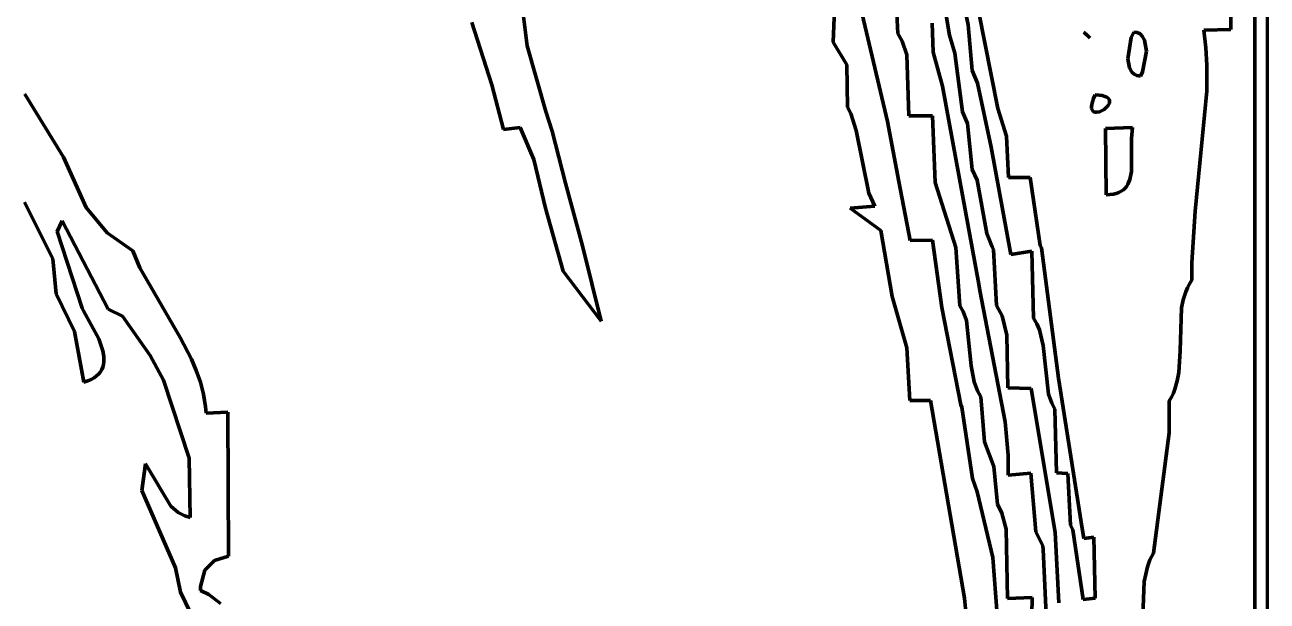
# Model space of a CAD drawing. Header units: millimetres. Extents: x 0 to 7.9, y 0 to 11.
# Drawn here: x 6.481 to 7.875, y 1.816 to 2.463 of the extents above; entities that cross this region are included whole.
import ezdxf

# ---------------------------------------------------------------- set-up
doc = ezdxf.new("R2010")
doc.units = ezdxf.units.MM
doc.layers.add('color#010101ff', color=7, linetype='CONTINUOUS', lineweight=100)
doc.layers.add('color#ffffffff', color=7, linetype='CONTINUOUS', lineweight=100)

msp = doc.modelspace()

# ---------------------------------------------------------------- linework, layer by layer
at = {"layer": 'color#010101ff'}
for p, q in [((7.875, 11.0278), (7.875, 0)), ((7.8611, 0.014), (7.8616, 11.0137)), ((7.8341, 2.8467), (7.8344, 2.4579)), ((7.5186, 2.4514), (7.4989, 2.5646)), ((7.5252, 2.5298), (7.5396, 2.463)), ((7.4604, 2.4533), (7.4574, 2.5164)), ((7.0402, 2.4725), (7.0446, 2.4396)), ((7.3879, 2.4437), (7.3893, 2.4802)), ((7.4189, 2.4812), (7.4489, 2.3547)), ((7.5728, 2.3691), (7.551, 2.4786)), ((7.0047, 2.3959), (6.9823, 2.4658)), ((7.4991, 2.4648), (7.5001, 2.4324)), ((7.5396, 2.463), (7.5439, 2.4118)), ((7.6692, 2.4548), (7.6733, 2.451)), ((7.6761, 2.4483), (7.6692, 2.4548)), ((7.7254, 2.455), (7.7224, 2.4487)), ((7.7292, 2.4544), (7.7254, 2.455)), ((7.7323, 2.4528), (7.7292, 2.4544)), ((7.8344, 2.4579), (7.8041, 2.4569)), ((7.8041, 2.4569), (7.8062, 2.4373)), ((7.4033, 2.4183), (7.3879, 2.4437)), ((7.4653, 2.4446), (7.4604, 2.4533)), ((7.4704, 2.4294), (7.4653, 2.4446)), ((7.5244, 2.4313), (7.5186, 2.4514)), ((7.6733, 2.451), (7.6761, 2.4483)), ((7.7224, 2.4487), (7.7186, 2.4249)), ((7.7347, 2.4505), (7.7323, 2.4528)), ((7.7374, 2.4459), (7.7347, 2.4505)), ((7.7394, 2.4336), (7.7374, 2.4459)), ((7.0446, 2.4396), (7.0655, 2.3658)), ((7.4729, 2.361), (7.4704, 2.4294)), ((7.5001, 2.4324), (7.5106, 2.3943)), ((7.5332, 2.3655), (7.5244, 2.4313)), ((7.735, 2.4102), (7.7394, 2.4336)), ((7.8062, 2.4373), (7.8073, 2.4179)), ((7.4041, 2.3706), (7.4033, 2.4183)), ((7.7186, 2.4249), (7.7205, 2.4148)), ((7.7205, 2.4148), (7.7232, 2.4101)), ((7.8073, 2.4179), (7.8072, 2.3888)), ((7.5439, 2.4118), (7.55, 2.3977)), ((7.7232, 2.4101), (7.7257, 2.4078)), ((7.7257, 2.4078), (7.7289, 2.4062)), ((7.7289, 2.4062), (7.7327, 2.4056)), ((7.7327, 2.4056), (7.735, 2.4102)), ((6.4806, 2.3851), (6.5241, 2.3147)), ((7.0178, 2.3457), (7.0047, 2.3959)), ((7.5106, 2.3943), (7.5515, 2.1722)), ((7.55, 2.3977), (7.5652, 2.3258)), ((7.682, 2.3845), (7.6802, 2.3803)), ((7.6863, 2.3842), (7.682, 2.3845)), ((7.8072, 2.3888), (7.7941, 2.254)), ((7.4076, 2.3634), (7.4041, 2.3706)), ((7.6782, 2.3737), (7.6779, 2.3711)), ((7.6779, 2.3711), (7.678, 2.3691)), ((7.6789, 2.3767), (7.6782, 2.3737)), ((7.6802, 2.3803), (7.6789, 2.3767)), ((7.6898, 2.3836), (7.6863, 2.3842)), ((7.6927, 2.3828), (7.6898, 2.3836)), ((7.6921, 2.3682), (7.6963, 2.3721)), ((7.6949, 2.3818), (7.6927, 2.3828)), ((7.6965, 2.3806), (7.6949, 2.3818)), ((7.6963, 2.3721), (7.6979, 2.3751)), ((7.6975, 2.3794), (7.6965, 2.3806)), ((7.6981, 2.378), (7.6975, 2.3794)), ((7.6979, 2.3751), (7.6982, 2.3765)), ((7.6982, 2.3765), (7.6981, 2.378)), ((7.0655, 2.3658), (7.0724, 2.3438)), ((7.4138, 2.3446), (7.4076, 2.3634)), ((7.4995, 2.3611), (7.4729, 2.361)), ((7.5023, 2.2862), (7.4995, 2.3611)), ((7.5387, 2.3525), (7.5332, 2.3655)), ((7.5823, 2.3381), (7.5728, 2.3691)), ((7.678, 2.3691), (7.6786, 2.3675)), ((7.6786, 2.3675), (7.6794, 2.3663)), ((7.6794, 2.3663), (7.6805, 2.3655)), ((7.6805, 2.3655), (7.6819, 2.365)), ((7.6819, 2.365), (7.6834, 2.3649)), ((7.6834, 2.3649), (7.6868, 2.3655)), ((7.6868, 2.3655), (7.6921, 2.3682)), ((7.0365, 2.3479), (7.0178, 2.3457)), ((7.0521, 2.3119), (7.0365, 2.3479)), ((7.0724, 2.3438), (7.0873, 2.2852)), ((7.428, 2.2742), (7.4138, 2.3446)), ((7.4489, 2.3547), (7.4615, 2.2871)), ((7.544, 2.3006), (7.5387, 2.3525)), ((7.7239, 2.3477), (7.6934, 2.3469)), ((7.6934, 2.3469), (7.6944, 2.2723)), ((7.7227, 2.3354), (7.7239, 2.3477)), ((7.5846, 2.2918), (7.5823, 2.3381)), ((7.7228, 2.2983), (7.7227, 2.3354)), ((6.5241, 2.3147), (6.5495, 2.2579)), ((7.5652, 2.3258), (7.5873, 2.2055)), ((7.065, 2.2575), (7.0521, 2.3119)), ((7.4615, 2.2871), (7.4743, 2.2212)), ((7.5495, 2.2889), (7.544, 2.3006)), ((7.5602, 2.2288), (7.5495, 2.2889)), ((7.609, 2.2918), (7.5846, 2.2918)), ((7.6203, 2.2154), (7.609, 2.2918)), ((7.7188, 2.2843), (7.721, 2.2895)), ((7.721, 2.2895), (7.7228, 2.2983)), ((7.0873, 2.2852), (7.1067, 2.2152)), ((7.4347, 2.2594), (7.428, 2.2742)), ((7.5257, 2.2131), (7.5023, 2.2862)), ((7.6986, 2.2725), (7.7024, 2.273)), ((7.7024, 2.273), (7.7057, 2.2739)), ((7.7057, 2.2739), (7.7087, 2.275)), ((7.7087, 2.275), (7.7113, 2.2764)), ((7.7113, 2.2764), (7.7137, 2.278)), ((7.7137, 2.278), (7.7157, 2.2799)), ((7.7157, 2.2799), (7.7174, 2.282)), ((7.7174, 2.282), (7.7188, 2.2843)), ((6.512, 2.2006), (6.4804, 2.2639)), ((7.4068, 2.2572), (7.4347, 2.2594)), ((7.6944, 2.2723), (7.6986, 2.2725)), ((6.5495, 2.2579), (6.573, 2.2295)), ((7.0847, 2.1865), (7.065, 2.2575)), ((7.4414, 2.2324), (7.4068, 2.2572)), ((7.7941, 2.254), (7.7904, 2.196)), ((6.5224, 2.2432), (6.5169, 2.2312)), ((6.5169, 2.2312), (6.5451, 2.145)), ((6.5742, 2.144), (6.5224, 2.2432)), ((7.4542, 2.1581), (7.4414, 2.2324)), ((6.573, 2.2295), (6.6017, 2.2095)), ((7.4743, 2.2212), (7.4993, 2.2215)), ((7.4993, 2.2215), (7.5098, 2.1457)), ((7.5662, 2.2138), (7.5602, 2.2288)), ((6.6017, 2.2095), (6.6097, 2.1903)), ((7.1067, 2.2152), (7.1275, 2.1304)), ((7.53, 2.1478), (7.5257, 2.2131)), ((7.5679, 2.2109), (7.5662, 2.2138)), ((7.5712, 2.1482), (7.5679, 2.2109)), ((7.5873, 2.2055), (7.6107, 2.2092)), ((7.6107, 2.2092), (7.6128, 2.134)), ((7.6217, 2.2128), (7.6203, 2.2154)), ((7.6409, 2.0667), (7.6217, 2.2128)), ((6.5156, 2.1612), (6.512, 2.2006)), ((6.6097, 2.1903), (6.6549, 2.1122)), ((7.7904, 2.196), (7.7905, 2.1766)), ((7.1275, 2.1304), (7.0847, 2.1865)), ((7.7905, 2.1766), (7.7878, 2.1723)), ((7.5515, 2.1722), (7.5524, 2.1648)), ((7.5524, 2.1648), (7.581, 2.0176)), ((7.7837, 2.1636), (7.7807, 2.1546)), ((7.7856, 2.168), (7.7837, 2.1636)), ((7.7878, 2.1723), (7.7856, 2.168)), ((6.5363, 2.119), (6.5156, 2.1612)), ((7.4705, 2.1008), (7.4542, 2.1581)), ((7.5337, 2.1413), (7.53, 2.1478)), ((7.5775, 2.1365), (7.5712, 2.1482)), ((7.7807, 2.1546), (7.7788, 2.1454)), ((6.5451, 2.145), (6.5466, 2.1423)), ((6.5466, 2.1423), (6.5636, 2.1108)), ((6.5902, 2.1362), (6.5742, 2.144)), ((6.6214, 2.0919), (6.5902, 2.1362)), ((7.5098, 2.1457), (7.531, 2.0368)), ((7.5376, 2.1311), (7.5337, 2.1413)), ((7.5829, 2.1147), (7.5775, 2.1365)), ((7.6128, 2.134), (7.6166, 2.1275)), ((7.7788, 2.1454), (7.7772, 2.0971)), ((7.5428, 2.0804), (7.5376, 2.1311)), ((7.6166, 2.1275), (7.6194, 2.1208)), ((7.6194, 2.1208), (7.6236, 2.1032)), ((6.5469, 2.062), (6.5363, 2.119)), ((6.5636, 2.1108), (6.5683, 2.0974)), ((6.6549, 2.1122), (6.6677, 2.0878)), ((7.5841, 2.0558), (7.5829, 2.1147)), ((6.5683, 2.0974), (6.5694, 2.091)), ((6.6361, 2.0642), (6.6214, 2.0919)), ((7.474, 2.0416), (7.4705, 2.1008)), ((7.6236, 2.1032), (7.6296, 2.0487)), ((7.7772, 2.0971), (7.7758, 2.073)), ((6.5682, 2.079), (6.5671, 2.0763)), ((6.569, 2.0819), (6.5682, 2.079)), ((6.5694, 2.0848), (6.569, 2.0819)), ((6.5694, 2.091), (6.5694, 2.0848)), ((6.6677, 2.0878), (6.6731, 2.0751)), ((7.5461, 2.0626), (7.5428, 2.0804)), ((6.5551, 2.0651), (6.5513, 2.0634)), ((6.5584, 2.067), (6.5551, 2.0651)), ((6.5612, 2.0691), (6.5584, 2.067)), ((6.5636, 2.0714), (6.5612, 2.0691)), ((6.5655, 2.0738), (6.5636, 2.0714)), ((6.5671, 2.0763), (6.5655, 2.0738)), ((6.6651, 1.9769), (6.6361, 2.0642)), ((6.6731, 2.0751), (6.6776, 2.0621)), ((7.6664, 1.9051), (7.6409, 2.0667)), ((7.7758, 2.073), (7.7741, 2.0636)), ((6.5513, 2.0634), (6.5469, 2.062)), ((6.6776, 2.0621), (6.6811, 2.0486)), ((7.55, 2.0524), (7.5461, 2.0626)), ((7.5537, 2.0458), (7.55, 2.0524)), ((7.61, 2.0551), (7.5841, 2.0558)), ((7.6369, 1.8933), (7.61, 2.0551)), ((7.7697, 2.0499), (7.7676, 2.0454)), ((7.7714, 2.0544), (7.7697, 2.0499)), ((7.7741, 2.0636), (7.7714, 2.0544)), ((6.6811, 2.0486), (6.6824, 2.0417)), ((6.6824, 2.0417), (6.6835, 2.0346)), ((7.4971, 2.0417), (7.474, 2.0416)), ((7.5352, 1.8196), (7.4971, 2.0417)), ((7.531, 2.0368), (7.5323, 2.0341)), ((7.5577, 1.9953), (7.5537, 2.0458)), ((7.6296, 2.0487), (7.6333, 2.0384)), ((7.6333, 2.0384), (7.6368, 2.0318)), ((7.7652, 2.041), (7.7651, 2.0053)), ((7.7676, 2.0454), (7.7652, 2.041)), ((6.6835, 2.0346), (6.6841, 2.0274)), ((6.6841, 2.0274), (6.7084, 2.0286)), ((6.7084, 2.0286), (6.7093, 1.8667)), ((7.5323, 2.0341), (7.5444, 1.9539)), ((7.6368, 2.0318), (7.6386, 1.9603)), ((7.581, 2.0176), (7.5843, 1.9803)), ((7.5684, 1.9676), (7.5577, 1.9953)), ((7.7651, 2.0053), (7.7474, 1.8703)), ((7.5843, 1.9803), (7.5842, 1.9577)), ((6.6118, 1.9405), (6.6161, 1.9703)), ((6.6161, 1.9703), (6.6446, 1.9228)), ((6.666, 1.9104), (6.6651, 1.9769)), ((7.5724, 1.9252), (7.5684, 1.9676)), ((7.5444, 1.9539), (7.5497, 1.9391)), ((7.5842, 1.9577), (7.6096, 1.9599)), ((7.6096, 1.9599), (7.6155, 1.8941)), ((7.6386, 1.9603), (7.6513, 1.9597)), ((7.6513, 1.9597), (7.6541, 1.9018)), ((6.6497, 1.8537), (6.6118, 1.9405)), ((7.5497, 1.9391), (7.567, 1.8654)), ((7.5773, 1.915), (7.5724, 1.9252)), ((6.6446, 1.9228), (6.6528, 1.9159)), ((6.6528, 1.9159), (6.6603, 1.9121)), ((6.6603, 1.9121), (6.666, 1.9104)), ((7.5822, 1.8973), (7.5773, 1.915)), ((7.5836, 1.8193), (7.5822, 1.8973)), ((7.6541, 1.9018), (7.6569, 1.8965)), ((7.6569, 1.8965), (7.6685, 1.8182)), ((7.6692, 1.8865), (7.6664, 1.9051)), ((7.6155, 1.8941), (7.6232, 1.8783)), ((7.6411, 1.8146), (7.6369, 1.8933)), ((7.6805, 1.888), (7.6692, 1.8865)), ((7.6818, 1.8196), (7.6805, 1.888)), ((7.6232, 1.8783), (7.6235, 1.8745)), ((7.6235, 1.8745), (7.6272, 1.7933)), ((7.7474, 1.8703), (7.7435, 1.8626)), ((6.6936, 1.862), (6.6825, 1.851)), ((6.7093, 1.8667), (6.6936, 1.862)), ((7.567, 1.8654), (7.5718, 1.8011)), ((7.7406, 1.8547), (7.7371, 1.8384)), ((7.7435, 1.8626), (7.7406, 1.8547)), ((6.6552, 1.8266), (6.6497, 1.8537)), ((6.6825, 1.851), (6.6779, 1.8327)), ((6.6859, 1.7639), (6.6552, 1.8266)), ((6.6779, 1.8327), (6.6779, 1.8283)), ((6.6779, 1.8283), (6.6872, 1.8238)), ((7.7371, 1.8384), (7.7341, 1.7708)), ((6.6872, 1.8238), (6.7004, 1.8139)), ((7.5403, 1.7664), (7.5352, 1.8196)), ((7.6111, 1.8203), (7.5836, 1.8193)), ((7.6097, 1.7351), (7.6111, 1.8203)), ((7.6685, 1.8182), (7.6818, 1.8196))]:
    msp.add_line(p, q, dxfattribs=at)
at = {"layer": 'color#ffffffff'}
for p, q in [((7.8616, 11.0137), (7.8611, 0.014)), ((7.8344, 2.4579), (7.8341, 2.8467)), ((7.4989, 2.5646), (7.5186, 2.4514)), ((7.5396, 2.463), (7.5252, 2.5298)), ((7.4574, 2.5164), (7.4604, 2.4533)), ((7.0446, 2.4396), (7.0402, 2.4725)), ((7.3893, 2.4802), (7.3879, 2.4437)), ((7.4489, 2.3547), (7.4189, 2.4812)), ((7.551, 2.4786), (7.5728, 2.3691)), ((6.9823, 2.4658), (7.0047, 2.3959)), ((7.5001, 2.4324), (7.4991, 2.4648)), ((7.5439, 2.4118), (7.5396, 2.463)), ((7.6692, 2.4548), (7.6761, 2.4483)), ((7.6733, 2.451), (7.6692, 2.4548)), ((7.7224, 2.4487), (7.7254, 2.455)), ((7.7254, 2.455), (7.7292, 2.4544)), ((7.7292, 2.4544), (7.7323, 2.4528)), ((7.8041, 2.4569), (7.8344, 2.4579)), ((7.8062, 2.4373), (7.8041, 2.4569)), ((7.3879, 2.4437), (7.4033, 2.4183)), ((7.4604, 2.4533), (7.4653, 2.4446)), ((7.4653, 2.4446), (7.4704, 2.4294)), ((7.5186, 2.4514), (7.5244, 2.4313)), ((7.6761, 2.4483), (7.6733, 2.451)), ((7.7186, 2.4249), (7.7224, 2.4487)), ((7.7323, 2.4528), (7.7347, 2.4505)), ((7.7347, 2.4505), (7.7374, 2.4459)), ((7.7374, 2.4459), (7.7394, 2.4336)), ((7.0655, 2.3658), (7.0446, 2.4396)), ((7.4704, 2.4294), (7.4729, 2.361)), ((7.5106, 2.3943), (7.5001, 2.4324)), ((7.5244, 2.4313), (7.5332, 2.3655)), ((7.7394, 2.4336), (7.735, 2.4102)), ((7.8073, 2.4179), (7.8062, 2.4373)), ((7.4033, 2.4183), (7.4041, 2.3706)), ((7.7205, 2.4148), (7.7186, 2.4249)), ((7.7232, 2.4101), (7.7205, 2.4148)), ((7.8072, 2.3888), (7.8073, 2.4179)), ((7.55, 2.3977), (7.5439, 2.4118)), ((7.7257, 2.4078), (7.7232, 2.4101)), ((7.7289, 2.4062), (7.7257, 2.4078)), ((7.7327, 2.4056), (7.7289, 2.4062)), ((7.735, 2.4102), (7.7327, 2.4056)), ((6.5241, 2.3147), (6.4806, 2.3851)), ((7.0047, 2.3959), (7.0178, 2.3457)), ((7.5515, 2.1722), (7.5106, 2.3943)), ((7.5652, 2.3258), (7.55, 2.3977)), ((7.6802, 2.3803), (7.682, 2.3845)), ((7.682, 2.3845), (7.6863, 2.3842)), ((7.7941, 2.254), (7.8072, 2.3888)), ((7.4041, 2.3706), (7.4076, 2.3634)), ((7.6779, 2.3711), (7.6782, 2.3737)), ((7.678, 2.3691), (7.6779, 2.3711)), ((7.6782, 2.3737), (7.6789, 2.3767)), ((7.6789, 2.3767), (7.6802, 2.3803)), ((7.6863, 2.3842), (7.6898, 2.3836)), ((7.6898, 2.3836), (7.6927, 2.3828)), ((7.6963, 2.3721), (7.6921, 2.3682)), ((7.6927, 2.3828), (7.6949, 2.3818)), ((7.6949, 2.3818), (7.6965, 2.3806)), ((7.6979, 2.3751), (7.6963, 2.3721)), ((7.6965, 2.3806), (7.6975, 2.3794)), ((7.6975, 2.3794), (7.6981, 2.378)), ((7.6982, 2.3765), (7.6979, 2.3751)), ((7.6981, 2.378), (7.6982, 2.3765)), ((7.0724, 2.3438), (7.0655, 2.3658)), ((7.4076, 2.3634), (7.4138, 2.3446)), ((7.4729, 2.361), (7.4995, 2.3611)), ((7.4995, 2.3611), (7.5023, 2.2862)), ((7.5332, 2.3655), (7.5387, 2.3525)), ((7.5728, 2.3691), (7.5823, 2.3381)), ((7.6786, 2.3675), (7.678, 2.3691)), ((7.6794, 2.3663), (7.6786, 2.3675)), ((7.6805, 2.3655), (7.6794, 2.3663)), ((7.6819, 2.365), (7.6805, 2.3655)), ((7.6834, 2.3649), (7.6819, 2.365)), ((7.6868, 2.3655), (7.6834, 2.3649)), ((7.6921, 2.3682), (7.6868, 2.3655)), ((7.0178, 2.3457), (7.0365, 2.3479)), ((7.0365, 2.3479), (7.0521, 2.3119)), ((7.0873, 2.2852), (7.0724, 2.3438)), ((7.4138, 2.3446), (7.428, 2.2742)), ((7.4615, 2.2871), (7.4489, 2.3547)), ((7.5387, 2.3525), (7.544, 2.3006)), ((7.6934, 2.3469), (7.7239, 2.3477)), ((7.6944, 2.2723), (7.6934, 2.3469)), ((7.7239, 2.3477), (7.7227, 2.3354)), ((7.5823, 2.3381), (7.5846, 2.2918)), ((7.7227, 2.3354), (7.7228, 2.2983)), ((6.5495, 2.2579), (6.5241, 2.3147)), ((7.5873, 2.2055), (7.5652, 2.3258)), ((7.0521, 2.3119), (7.065, 2.2575)), ((7.4743, 2.2212), (7.4615, 2.2871)), ((7.544, 2.3006), (7.5495, 2.2889)), ((7.5495, 2.2889), (7.5602, 2.2288)), ((7.5846, 2.2918), (7.609, 2.2918)), ((7.609, 2.2918), (7.6203, 2.2154)), ((7.721, 2.2895), (7.7188, 2.2843)), ((7.7228, 2.2983), (7.721, 2.2895)), ((7.1067, 2.2152), (7.0873, 2.2852)), ((7.428, 2.2742), (7.4347, 2.2594)), ((7.5023, 2.2862), (7.5257, 2.2131)), ((7.7024, 2.273), (7.6986, 2.2725)), ((7.7057, 2.2739), (7.7024, 2.273)), ((7.7087, 2.275), (7.7057, 2.2739)), ((7.7113, 2.2764), (7.7087, 2.275)), ((7.7137, 2.278), (7.7113, 2.2764)), ((7.7157, 2.2799), (7.7137, 2.278)), ((7.7174, 2.282), (7.7157, 2.2799)), ((7.7188, 2.2843), (7.7174, 2.282)), ((6.4804, 2.2639), (6.512, 2.2006)), ((7.4347, 2.2594), (7.4068, 2.2572)), ((7.6986, 2.2725), (7.6944, 2.2723)), ((6.573, 2.2295), (6.5495, 2.2579)), ((7.065, 2.2575), (7.0847, 2.1865)), ((7.4068, 2.2572), (7.4414, 2.2324)), ((7.7904, 2.196), (7.7941, 2.254)), ((6.5169, 2.2312), (6.5224, 2.2432)), ((6.5451, 2.145), (6.5169, 2.2312)), ((6.5224, 2.2432), (6.5742, 2.144)), ((7.4414, 2.2324), (7.4542, 2.1581)), ((6.6017, 2.2095), (6.573, 2.2295)), ((7.4993, 2.2215), (7.4743, 2.2212)), ((7.5098, 2.1457), (7.4993, 2.2215)), ((7.5602, 2.2288), (7.5662, 2.2138)), ((6.6097, 2.1903), (6.6017, 2.2095)), ((7.1275, 2.1304), (7.1067, 2.2152)), ((7.5257, 2.2131), (7.53, 2.1478)), ((7.5662, 2.2138), (7.5679, 2.2109)), ((7.5679, 2.2109), (7.5712, 2.1482)), ((7.6107, 2.2092), (7.5873, 2.2055)), ((7.6128, 2.134), (7.6107, 2.2092)), ((7.6203, 2.2154), (7.6217, 2.2128)), ((7.6217, 2.2128), (7.6409, 2.0667)), ((6.512, 2.2006), (6.5156, 2.1612)), ((6.6549, 2.1122), (6.6097, 2.1903)), ((7.7905, 2.1766), (7.7904, 2.196)), ((7.0847, 2.1865), (7.1275, 2.1304)), ((7.7878, 2.1723), (7.7905, 2.1766)), ((7.5524, 2.1648), (7.5515, 2.1722)), ((7.581, 2.0176), (7.5524, 2.1648)), ((7.7807, 2.1546), (7.7837, 2.1636)), ((7.7837, 2.1636), (7.7856, 2.168)), ((7.7856, 2.168), (7.7878, 2.1723)), ((6.5156, 2.1612), (6.5363, 2.119)), ((7.4542, 2.1581), (7.4705, 2.1008)), ((7.53, 2.1478), (7.5337, 2.1413)), ((7.5712, 2.1482), (7.5775, 2.1365)), ((7.7788, 2.1454), (7.7807, 2.1546)), ((6.5466, 2.1423), (6.5451, 2.145)), ((6.5636, 2.1108), (6.5466, 2.1423)), ((6.5742, 2.144), (6.5902, 2.1362)), ((6.5902, 2.1362), (6.6214, 2.0919)), ((7.531, 2.0368), (7.5098, 2.1457)), ((7.5337, 2.1413), (7.5376, 2.1311)), ((7.5775, 2.1365), (7.5829, 2.1147)), ((7.6166, 2.1275), (7.6128, 2.134)), ((7.7772, 2.0971), (7.7788, 2.1454)), ((7.5376, 2.1311), (7.5428, 2.0804)), ((7.6194, 2.1208), (7.6166, 2.1275)), ((7.6236, 2.1032), (7.6194, 2.1208)), ((6.5363, 2.119), (6.5469, 2.062)), ((6.5683, 2.0974), (6.5636, 2.1108)), ((6.6677, 2.0878), (6.6549, 2.1122)), ((7.5829, 2.1147), (7.5841, 2.0558)), ((6.5694, 2.091), (6.5683, 2.0974)), ((6.6214, 2.0919), (6.6361, 2.0642)), ((7.4705, 2.1008), (7.474, 2.0416)), ((7.6296, 2.0487), (7.6236, 2.1032)), ((7.7758, 2.073), (7.7772, 2.0971)), ((6.5671, 2.0763), (6.5682, 2.079)), ((6.5682, 2.079), (6.569, 2.0819)), ((6.569, 2.0819), (6.5694, 2.0848)), ((6.5694, 2.0848), (6.5694, 2.091)), ((6.6731, 2.0751), (6.6677, 2.0878)), ((7.5428, 2.0804), (7.5461, 2.0626)), ((6.5513, 2.0634), (6.5551, 2.0651)), ((6.5551, 2.0651), (6.5584, 2.067)), ((6.5584, 2.067), (6.5612, 2.0691)), ((6.5612, 2.0691), (6.5636, 2.0714)), ((6.5636, 2.0714), (6.5655, 2.0738)), ((6.5655, 2.0738), (6.5671, 2.0763)), ((6.6361, 2.0642), (6.6651, 1.9769)), ((6.6776, 2.0621), (6.6731, 2.0751)), ((7.6409, 2.0667), (7.6664, 1.9051)), ((7.7741, 2.0636), (7.7758, 2.073)), ((6.5469, 2.062), (6.5513, 2.0634)), ((6.6811, 2.0486), (6.6776, 2.0621)), ((7.5461, 2.0626), (7.55, 2.0524)), ((7.55, 2.0524), (7.5537, 2.0458)), ((7.5841, 2.0558), (7.61, 2.0551)), ((7.61, 2.0551), (7.6369, 1.8933)), ((7.7676, 2.0454), (7.7697, 2.0499)), ((7.7697, 2.0499), (7.7714, 2.0544)), ((7.7714, 2.0544), (7.7741, 2.0636)), ((6.6824, 2.0417), (6.6811, 2.0486)), ((6.6835, 2.0346), (6.6824, 2.0417)), ((7.474, 2.0416), (7.4971, 2.0417)), ((7.4971, 2.0417), (7.5352, 1.8196)), ((7.5323, 2.0341), (7.531, 2.0368)), ((7.5537, 2.0458), (7.5577, 1.9953)), ((7.6333, 2.0384), (7.6296, 2.0487)), ((7.6368, 2.0318), (7.6333, 2.0384)), ((7.7651, 2.0053), (7.7652, 2.041)), ((7.7652, 2.041), (7.7676, 2.0454)), ((6.6841, 2.0274), (6.6835, 2.0346)), ((6.7084, 2.0286), (6.6841, 2.0274)), ((6.7093, 1.8667), (6.7084, 2.0286)), ((7.5444, 1.9539), (7.5323, 2.0341)), ((7.6386, 1.9603), (7.6368, 2.0318)), ((7.5843, 1.9803), (7.581, 2.0176)), ((7.5577, 1.9953), (7.5684, 1.9676)), ((7.7474, 1.8703), (7.7651, 2.0053)), ((7.5842, 1.9577), (7.5843, 1.9803)), ((6.6161, 1.9703), (6.6118, 1.9405)), ((6.6446, 1.9228), (6.6161, 1.9703)), ((6.6651, 1.9769), (6.666, 1.9104)), ((7.5684, 1.9676), (7.5724, 1.9252)), ((7.5497, 1.9391), (7.5444, 1.9539)), ((7.6096, 1.9599), (7.5842, 1.9577)), ((7.6155, 1.8941), (7.6096, 1.9599)), ((7.6513, 1.9597), (7.6386, 1.9603)), ((7.6541, 1.9018), (7.6513, 1.9597)), ((6.6118, 1.9405), (6.6497, 1.8537)), ((7.567, 1.8654), (7.5497, 1.9391)), ((7.5724, 1.9252), (7.5773, 1.915)), ((6.6528, 1.9159), (6.6446, 1.9228)), ((6.6603, 1.9121), (6.6528, 1.9159)), ((6.666, 1.9104), (6.6603, 1.9121)), ((7.5773, 1.915), (7.5822, 1.8973)), ((7.5822, 1.8973), (7.5836, 1.8193)), ((7.6569, 1.8965), (7.6541, 1.9018)), ((7.6685, 1.8182), (7.6569, 1.8965)), ((7.6664, 1.9051), (7.6692, 1.8865)), ((7.6232, 1.8783), (7.6155, 1.8941)), ((7.6369, 1.8933), (7.6411, 1.8146)), ((7.6692, 1.8865), (7.6805, 1.888)), ((7.6805, 1.888), (7.6818, 1.8196)), ((7.6235, 1.8745), (7.6232, 1.8783)), ((7.6272, 1.7933), (7.6235, 1.8745)), ((7.7435, 1.8626), (7.7474, 1.8703)), ((6.6825, 1.851), (6.6936, 1.862)), ((6.6936, 1.862), (6.7093, 1.8667)), ((7.5718, 1.8011), (7.567, 1.8654)), ((7.7371, 1.8384), (7.7406, 1.8547)), ((7.7406, 1.8547), (7.7435, 1.8626)), ((6.6497, 1.8537), (6.6552, 1.8266)), ((6.6779, 1.8327), (6.6825, 1.851)), ((6.6552, 1.8266), (6.6859, 1.7639)), ((6.6779, 1.8283), (6.6779, 1.8327)), ((6.6872, 1.8238), (6.6779, 1.8283)), ((7.7341, 1.7708), (7.7371, 1.8384)), ((6.7004, 1.8139), (6.6872, 1.8238)), ((7.5352, 1.8196), (7.5403, 1.7664)), ((7.5836, 1.8193), (7.6111, 1.8203)), ((7.6111, 1.8203), (7.6097, 1.7351)), ((7.6818, 1.8196), (7.6685, 1.8182))]:
    msp.add_line(p, q, dxfattribs=at)

doc.saveas('drawing.dxf')
